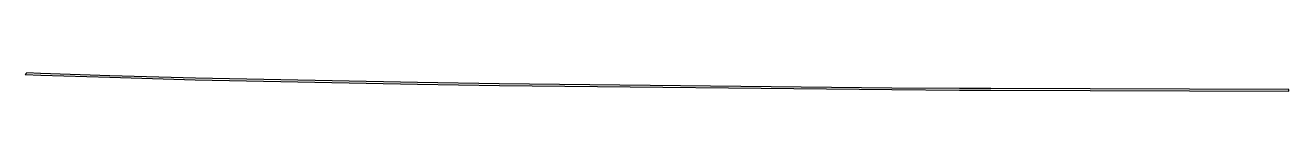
# Model space of a CAD drawing. Header units: metres. Extents: x -16 to -0.5, y -16.9 to -16.7.
import ezdxf

# ---------------------------------------------------------------- set-up
doc = ezdxf.new("R2010")
doc.units = ezdxf.units.M

msp = doc.modelspace()

# ---------------------------------------------------------------- linework, layer by layer
for p, q in [((-16.0159, -16.7089), (-16.0352, -16.7281)), ((-16.0352, -16.7281), (-15.8454, -16.7359)), ((-15.8476, -16.7158), (-16.0159, -16.7089)), ((-14.9944, -16.7435), (-15.8476, -16.7158)), ((-15.8454, -16.7359), (-14.9951, -16.7634)), ((-14.9951, -16.7634), (-13.9429, -16.794)), ((-13.9404, -16.774), (-14.9944, -16.7435)), ((-11.2089, -16.8273), (-13.9404, -16.774)), ((-13.9429, -16.794), (-11.2092, -16.8473)), ((-11.2092, -16.8473), (-10.2024, -16.8656)), ((-10.2043, -16.8456), (-11.2089, -16.8273)), ((-5.37251, -16.895), (-10.2043, -16.8456)), ((-10.2024, -16.8656), (-5.37386, -16.915)), ((-5.37386, -16.915), (-4.54076, -16.9215)), ((-4.54245, -16.9016), (-5.37251, -16.895)), ((-4.15446, -16.9018), (-4.54245, -16.9016)), ((-4.54076, -16.9215), (-4.15578, -16.9218)), ((-4.15578, -16.9218), (-0.490005, -16.9331)), ((-0.490005, -16.9131), (-4.15446, -16.9018)), ((-0.490005, -16.9331), (-0.490005, -16.9131))]:
    msp.add_line(p, q)

doc.saveas('drawing.dxf')
